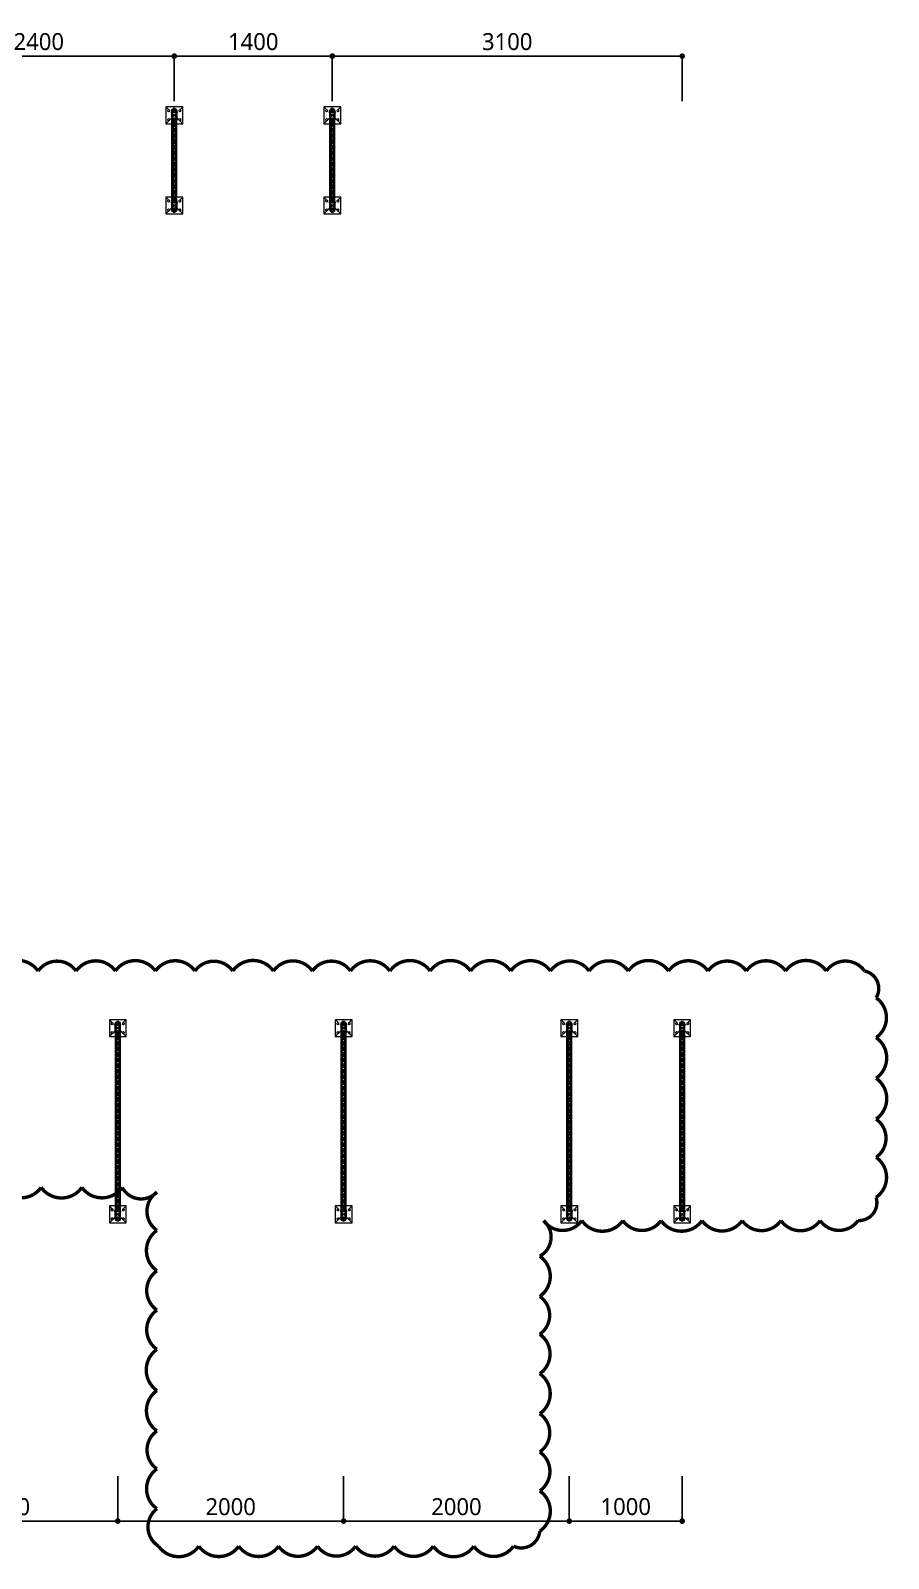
# Model space of a CAD drawing. Header units: millimetres. Extents: x 61566 to 504600, y -69328 to 118800.
# Drawn here: x 274927 to 282527, y 41540 to 55081 of the extents above; entities that cross this region are included whole.
import ezdxf

# ---------------------------------------------------------------- set-up
doc = ezdxf.new("R2010")
doc.units = ezdxf.units.MM
doc.header["$LTSCALE"] = 200
doc.linetypes.add('CENTER2', pattern=[1.125, 0.75, -0.125, 0.125, -0.125])
doc.linetypes.add('phl_thick', pattern=[0])
doc.layers.get('DEFPOINTS').update_dxf_attribs({"color": 137})
doc.layers.add('@@P3_P4 환상망 SUPPORT', color=4, linetype='Continuous')
doc.layers.add('DI', color=1, linetype='Continuous')
doc.styles.get("Standard").update_dxf_attribs({"font": 'malgun.ttf'})
doc.styles.add('맑은고딕', font='malgun.ttf')
doc.dimstyles.new('DIM30', dxfattribs={"dimscale": 30, "dimtxt": 3, "dimasz": 1, "dimexe": 0, "dimexo": 0, "dimgap": 1, "dimtad": 1, "dimdec": 0, "dimzin": 0, "dimdsep": 46, "dimtxsty": 'Standard', "dimblk1": 'DOT', "dimblk2": 'DOT', "dimsah": 1, "dimcen": 0, "dimdle": 2, "dimclrd": 1, "dimclre": 1, "dimclrt": 2, "dimadec": 0, "dimazin": 0, "dimtfac": 1, "dimtdec": 0, "dimtix": 1, "dimtmove": 2, "dimatfit": 3, "dimldrblk": 'DOT', "dimfxl": 1, "dimtolj": 1, "dimtzin": 0, "dimarcsym": 0})

# ---------------------------------------------------------------- blocks, each defined once
blk = doc.blocks.new('_DOT')
at = {"color": 0, "linetype": 'ByBlock'}
blk.add_line((-0.5, 0), (-1, 0), dxfattribs=at)
at = {"color": 0, "linetype": 'ByBlock', "const_width": 0.5}
blk.add_lwpolyline([(-0.25, 0, 1), (0.25, 0, 1)], format="xyb", close=True, dxfattribs=at)
blk = doc.blocks.new('*D3812')
at = {"layer": 'DEFPOINTS', "color": 0}
for p in [(273700, 42270), (275700, 42270), (273700, 41871)]:
    blk.add_point(p, dxfattribs=at)
at = {"layer": 'DI', "color": 1, "lineweight": -2}
for p, q in [((273700, 42270), (273700, 41871)), ((275700, 42270), (275700, 41871)), ((275650, 41871), (273750, 41871))]:
    blk.add_line(p, q, dxfattribs=at)
at = {"layer": 'DI', "color": 1, "linetype": 'ByBlock', "lineweight": -2, "xscale": 50, "yscale": 50, "zscale": 50, "rotation": 180}
blk.add_blockref('_DOT', (273700, 41871), dxfattribs=at)
at = {"layer": 'DI', "color": 1, "linetype": 'ByBlock', "lineweight": -2, "xscale": 50, "yscale": 50, "zscale": 50}
blk.add_blockref('_DOT', (275700, 41871), dxfattribs=at)
at = {"layer": 'DI', "color": 2, "insert": (274700, 41998), "char_height": 150, "attachment_point": 5, "style": '맑은고딕'}
blk.add_mtext('\\A1;2000', dxfattribs=at)
blk = doc.blocks.new('*D3813')
at = {"layer": 'DEFPOINTS', "color": 0}
for p in [(275700, 42270), (277700, 42270), (275700, 41871)]:
    blk.add_point(p, dxfattribs=at)
at = {"layer": 'DI', "color": 1, "lineweight": -2}
for p, q in [((275700, 42270), (275700, 41871)), ((277700, 42270), (277700, 41871)), ((277650, 41871), (275750, 41871))]:
    blk.add_line(p, q, dxfattribs=at)
at = {"layer": 'DI', "color": 1, "linetype": 'ByBlock', "lineweight": -2, "xscale": 50, "yscale": 50, "zscale": 50, "rotation": 180}
blk.add_blockref('_DOT', (275700, 41871), dxfattribs=at)
at = {"layer": 'DI', "color": 1, "linetype": 'ByBlock', "lineweight": -2, "xscale": 50, "yscale": 50, "zscale": 50}
blk.add_blockref('_DOT', (277700, 41871), dxfattribs=at)
at = {"layer": 'DI', "color": 2, "insert": (276700, 41998), "char_height": 150, "attachment_point": 5, "style": '맑은고딕'}
blk.add_mtext('\\A1;2000', dxfattribs=at)
blk = doc.blocks.new('*D3822')
at = {"layer": 'DEFPOINTS', "color": 0}
for p in [(277700, 42270), (279700, 42270), (277700, 41871)]:
    blk.add_point(p, dxfattribs=at)
at = {"layer": 'DI', "color": 1, "lineweight": -2}
for p, q in [((277700, 42270), (277700, 41871)), ((279700, 42270), (279700, 41871)), ((279650, 41871), (277750, 41871))]:
    blk.add_line(p, q, dxfattribs=at)
at = {"layer": 'DI', "color": 1, "linetype": 'ByBlock', "lineweight": -2, "xscale": 50, "yscale": 50, "zscale": 50, "rotation": 180}
blk.add_blockref('_DOT', (277700, 41871), dxfattribs=at)
at = {"layer": 'DI', "color": 1, "linetype": 'ByBlock', "lineweight": -2, "xscale": 50, "yscale": 50, "zscale": 50}
blk.add_blockref('_DOT', (279700, 41871), dxfattribs=at)
at = {"layer": 'DI', "color": 2, "insert": (278700, 41998), "char_height": 150, "attachment_point": 5, "style": '맑은고딕'}
blk.add_mtext('\\A1;2000', dxfattribs=at)
blk = doc.blocks.new('*D3823')
at = {"layer": 'DEFPOINTS', "color": 0}
for p in [(279700, 42270), (280700, 42270), (279700, 41871)]:
    blk.add_point(p, dxfattribs=at)
at = {"layer": 'DI', "color": 1, "lineweight": -2}
for p, q in [((279700, 42270), (279700, 41871)), ((280700, 42270), (280700, 41871)), ((280650, 41871), (279750, 41871))]:
    blk.add_line(p, q, dxfattribs=at)
at = {"layer": 'DI', "color": 1, "linetype": 'ByBlock', "lineweight": -2, "xscale": 50, "yscale": 50, "zscale": 50, "rotation": 180}
blk.add_blockref('_DOT', (279700, 41871), dxfattribs=at)
at = {"layer": 'DI', "color": 1, "linetype": 'ByBlock', "lineweight": -2, "xscale": 50, "yscale": 50, "zscale": 50}
blk.add_blockref('_DOT', (280700, 41871), dxfattribs=at)
at = {"layer": 'DI', "color": 2, "insert": (280200, 41999), "char_height": 150, "attachment_point": 5, "style": '맑은고딕'}
blk.add_mtext('\\A1;1000', dxfattribs=at)
blk = doc.blocks.new('*D3824')
at = {"layer": 'DEFPOINTS', "color": 0}
for p in [(273800, 54854), (273800, 54455), (276200, 54455)]:
    blk.add_point(p, dxfattribs=at)
at = {"layer": 'DI', "color": 1, "lineweight": -2}
for p, q in [((273800, 54455), (273800, 54854)), ((276150, 54854), (273850, 54854)), ((276200, 54455), (276200, 54854))]:
    blk.add_line(p, q, dxfattribs=at)
at = {"layer": 'DI', "color": 1, "linetype": 'ByBlock', "lineweight": -2, "xscale": 50, "yscale": 50, "zscale": 50, "rotation": 180}
blk.add_blockref('_DOT', (273800, 54854), dxfattribs=at)
at = {"layer": 'DI', "color": 1, "linetype": 'ByBlock', "lineweight": -2, "xscale": 50, "yscale": 50, "zscale": 50}
blk.add_blockref('_DOT', (276200, 54854), dxfattribs=at)
at = {"layer": 'DI', "color": 2, "insert": (275000, 54982), "char_height": 150, "attachment_point": 5, "style": '맑은고딕'}
blk.add_mtext('\\A1;2400', dxfattribs=at)
blk = doc.blocks.new('*D3825')
at = {"layer": 'DEFPOINTS', "color": 0}
for p in [(276200, 54854), (276200, 54455), (277600, 54455)]:
    blk.add_point(p, dxfattribs=at)
at = {"layer": 'DI', "color": 1, "lineweight": -2}
for p, q in [((276200, 54455), (276200, 54854)), ((277550, 54854), (276250, 54854)), ((277600, 54455), (277600, 54854))]:
    blk.add_line(p, q, dxfattribs=at)
at = {"layer": 'DI', "color": 1, "linetype": 'ByBlock', "lineweight": -2, "xscale": 50, "yscale": 50, "zscale": 50, "rotation": 180}
blk.add_blockref('_DOT', (276200, 54854), dxfattribs=at)
at = {"layer": 'DI', "color": 1, "linetype": 'ByBlock', "lineweight": -2, "xscale": 50, "yscale": 50, "zscale": 50}
blk.add_blockref('_DOT', (277600, 54854), dxfattribs=at)
at = {"layer": 'DI', "color": 2, "insert": (276900, 54982), "char_height": 150, "attachment_point": 5, "style": '맑은고딕'}
blk.add_mtext('\\A1;1400', dxfattribs=at)
blk = doc.blocks.new('*D3829')
at = {"layer": 'DEFPOINTS', "color": 0}
for p in [(277600, 54854), (277600, 54455), (280700, 54455)]:
    blk.add_point(p, dxfattribs=at)
at = {"layer": 'DI', "color": 1, "lineweight": -2}
for p, q in [((277600, 54455), (277600, 54854)), ((280650, 54854), (277650, 54854)), ((280700, 54455), (280700, 54854))]:
    blk.add_line(p, q, dxfattribs=at)
at = {"layer": 'DI', "color": 1, "linetype": 'ByBlock', "lineweight": -2, "xscale": 50, "yscale": 50, "zscale": 50, "rotation": 180}
blk.add_blockref('_DOT', (277600, 54854), dxfattribs=at)
at = {"layer": 'DI', "color": 1, "linetype": 'ByBlock', "lineweight": -2, "xscale": 50, "yscale": 50, "zscale": 50}
blk.add_blockref('_DOT', (280700, 54854), dxfattribs=at)
at = {"layer": 'DI', "color": 2, "insert": (279150, 54982), "char_height": 150, "attachment_point": 5, "style": '맑은고딕'}
blk.add_mtext('\\A1;3100', dxfattribs=at)
blk = doc.blocks.new('A$Cd080613a')
at = {"layer": '@@P3_P4 환상망 SUPPORT', "color": 2, "linetype": 'phl_thick'}
for p, q in [((-20, 4.434), (-18.540497, 4.434)), ((-20, 1.034), (-20, 4.434)), ((-20, 1.034), (-18.540497, 1.034)), ((-18.540497, 4.434), (-11.18034, 4.434)), ((-18.540497, 1.034), (-18.540497, 4.434)), ((-18.540497, 1.034), (-11.18034, 1.034)), ((-13.5, 0), (-13.5, 1.034)), ((-13.5, 0), (-8, 0)), ((-11.18034, 4.434), (-10.999621, 4.526016)), ((-11.18034, 1.034), (-11.18034, 4.434)), ((-11.18034, 1.034), (-8.008727, 1.034)), ((-10.999621, 4.526016), (-10.817799, 4.607405)), ((-10.817799, 4.607405), (-10.635521, 4.678167)), ((-10.635521, 4.678167), (-10.453605, 4.738253)), ((-10.5, -10.466), (-10.5, 0)), ((-10.453605, 4.738253), (-10.273729, 4.787376)), ((-10.309559, 6.434007), (10.309559, 6.434007)), ((-10.273729, 4.787376), (-10.096742, 4.825514)), ((-10.096742, 4.825514), (-9.923378, 4.852767)), ((-9.923378, 4.852767), (-9.754732, 4.869109)), ((-9.754732, 4.869109), (-9.592018, 4.874416)), ((-9.43597, 4.869011), (-9.592018, 4.874416)), ((-9.45, 12.285517), (-8.5, 12.834)), ((-9.45, 12.285517), (-9.425949, 12.285517)), ((-9.45, 6.434), (-9.45, 12.285517)), ((-9.286802, 4.852541), (-9.43597, 4.869011)), ((-9.425949, 12.285517), (-9.225178, 12.382765)), ((-9.425949, 6.434), (-9.425949, 12.285517)), ((-9.14507, 4.825103), (-9.286802, 4.852541)), ((-9.225178, 12.382765), (-9.028632, 12.46982)), ((-9.011345, 4.786714), (-9.14507, 4.825103)), ((-9.028632, 12.46982), (-8.835734, 12.547031)), ((-8.886751, 4.737605), (-9.011345, 4.786714)), ((-8.771402, 4.677806), (-8.886751, 4.737605)), ((-8.835734, 12.547031), (-8.645934, 12.614685)), ((-8.66519, 4.60729), (-8.771402, 4.677806)), ((-8.568009, 4.52603), (-8.66519, 4.60729)), ((-8.645934, 12.614685), (-8.458704, 12.673015)), ((-8.479752, 4.434), (-8.568009, 4.52603)), ((-8.5, 12.834), (8.5, 12.834)), ((-8.383024, 4.342905), (-8.479752, 4.434)), ((-8.479752, 4.434), (8.479752, 4.434)), ((-8.458704, 12.673015), (-8.273532, 12.722205)), ((-8.298335, 4.244727), (-8.383024, 4.342905)), ((-8.225616, 4.140826), (-8.298335, 4.244727)), ((-8.273532, 12.722205), (-8.089918, 12.762387)), ((-8.164452, 4.032743), (-8.225616, 4.140826)), ((-8.114311, 3.921798), (-8.164452, 4.032743)), ((-8.073442, 3.805669), (-8.114311, 3.921798)), ((-8.089918, 12.762387), (-7.907369, 12.793645)), ((-8.041426, 3.683749), (-8.073442, 3.805669)), ((-8.018427, 3.556566), (-8.041426, 3.683749)), ((-8.004602, 3.42465), (-8.018427, 3.556566)), ((-8.006255, 0.977988), (-8.008727, 1.034)), ((-8.004136, 0.924002), (-8.006255, 0.977988)), ((-8.000031, 3.288557), (-8.004602, 3.42465)), ((-8.002394, 0.872075), (-8.004136, 0.924002)), ((-8.001102, 0.822352), (-8.002394, 0.872075)), ((-8.000288, 0.774408), (-8.001102, 0.822352)), ((-8, 0.727727), (-8.000288, 0.774408)), ((-8, -0.157176), (-8, 3.288561)), ((-7.997347, 2.169936), (-8, 2.238707)), ((-7.989459, 2.102767), (-7.997347, 2.169936)), ((-7.976272, 2.037446), (-7.989459, 2.102767)), ((-7.957771, 1.974207), (-7.976272, 2.037446)), ((-7.934047, 1.913249), (-7.957771, 1.974207)), ((-7.905217, 1.854768), (-7.934047, 1.913249)), ((-7.907369, 12.793645), (-7.725397, 12.816016)), ((-7.871396, 1.798956), (-7.905217, 1.854768)), ((-7.832213, 1.745381), (-7.871396, 1.798956)), ((-7.78686, 1.693336), (-7.832213, 1.745381)), ((-7.735268, 1.643293), (-7.78686, 1.693336)), ((-7.677382, 1.595741), (-7.735268, 1.643293)), ((-7.725397, 12.816016), (-7.543511, 12.829488)), ((-7.613221, 1.551128), (-7.677382, 1.595741)), ((-7.54299, 1.509804), (-7.613221, 1.551128)), ((-7.543511, 12.829488), (-7.361216, 12.834)), ((-7.466933, 1.472099), (-7.54299, 1.509804)), ((-7.385253, 1.438355), (-7.466933, 1.472099)), ((-7.298238, 1.408783), (-7.385253, 1.438355)), ((-7.17892, 12.829488), (-7.361216, 12.834)), ((-7.206336, 1.383563), (-7.298238, 1.408783)), ((-7.110023, 1.362871), (-7.206336, 1.383563)), ((-6.997035, 12.816016), (-7.17892, 12.829488)), ((-7.009788, 1.34687), (-7.110023, 1.362871)), ((-6.90625, 1.335597), (-7.009788, 1.34687)), ((-6.815063, 12.793645), (-6.997035, 12.816016)), ((-6.800099, 1.329011), (-6.90625, 1.335597)), ((-6.632514, 12.762387), (-6.815063, 12.793645)), ((-6.691977, 1.327135), (-6.800099, 1.329011)), ((-6.691977, 1.327135), (-6.581325, 1.329907)), ((-6.4489, 12.722205), (-6.632514, 12.762387)), ((-6.581325, 1.329907), (-6.467915, 1.337363)), ((-6.467915, 1.337363), (-6.352408, 1.349526)), ((-6.263728, 12.673015), (-6.4489, 12.722205)), ((-6.352408, 1.349526), (-6.235472, 1.366419)), ((-6.076497, 12.614685), (-6.263728, 12.673015)), ((-6.235472, 1.366419), (-6.117777, 1.387979)), ((-6.117777, 1.387979), (-6, 1.414014)), ((-5.886698, 12.547031), (-6.076497, 12.614685)), ((-6, 1.414014), (-5.30323, 1.57262)), ((-6, -1.216), (-6, 1.414014)), ((-5.6938, 12.46982), (-5.886698, 12.547031)), ((-5.497254, 12.382765), (-5.6938, 12.46982)), ((-5.296482, 12.285517), (-5.497254, 12.382765)), ((-5.30323, 1.57262), (-4.617331, 1.711087)), ((-5.296482, 12.285517), (-4.129467, 12.285517)), ((-5.296482, 6.434), (-5.296482, 12.285517)), ((-4.617331, 1.711087), (-3.940787, 1.829986)), ((-4.129467, 12.285517), (-3.727924, 12.382765)), ((-4.129467, 6.434), (-4.129467, 12.285517)), ((-3.940787, 1.829986), (-3.272149, 1.929801)), ((-3.727924, 12.382765), (-3.334832, 12.46982)), ((-3.334832, 12.46982), (-2.949037, 12.547031)), ((-3.272149, 1.929801), (-2.610019, 2.010935)), ((-2.949037, 12.547031), (-2.569437, 12.614685)), ((-2.610019, 2.010935), (-1.953047, 2.07371)), ((-2.569437, 12.614685), (-2.194977, 12.673015)), ((-2.194977, 12.673015), (-1.824632, 12.722205)), ((-1.953047, 2.07371), (-1.299912, 2.118373)), ((-1.824632, 12.722205), (-1.457404, 12.762387)), ((-1.457404, 12.762387), (-1.092307, 12.793645)), ((-1.299912, 2.118373), (-0.649322, 2.145102)), ((-1.092307, 12.793645), (-0.728363, 12.816016)), ((-0.728363, 12.816016), (-0.364591, 12.829488)), ((-0.649322, 2.145102), (0, 2.154)), ((-0.364591, 12.829488), (0, 12.834)), ((0.364591, 12.829488), (0, 12.834)), ((0.649322, 2.145102), (0, 2.154)), ((0.728363, 12.816016), (0.364591, 12.829488)), ((1.299912, 2.118373), (0.649322, 2.145102)), ((1.092307, 12.793645), (0.728363, 12.816016)), ((1.457404, 12.762387), (1.092307, 12.793645)), ((1.953047, 2.07371), (1.299912, 2.118373)), ((1.824632, 12.722205), (1.457404, 12.762387)), ((2.194977, 12.673015), (1.824632, 12.722205)), ((2.610019, 2.010935), (1.953047, 2.07371)), ((2.569437, 12.614685), (2.194977, 12.673015)), ((2.949037, 12.547031), (2.569437, 12.614685)), ((3.272149, 1.929801), (2.610019, 2.010935)), ((3.334832, 12.46982), (2.949037, 12.547031)), ((3.940787, 1.829986), (3.272149, 1.929801)), ((3.727924, 12.382765), (3.334832, 12.46982)), ((4.129467, 12.285517), (3.727924, 12.382765)), ((4.617331, 1.711087), (3.940787, 1.829986)), ((4.129467, 12.285517), (5.296482, 12.285517)), ((4.129467, 6.434), (4.129467, 12.285517)), ((5.30323, 1.57262), (4.617331, 1.711087)), ((5.296482, 12.285517), (5.517089, 12.391922)), ((5.296482, 6.434), (5.296482, 12.285517)), ((6, 1.414014), (5.30323, 1.57262)), ((5.517089, 12.391922), (5.732653, 12.48604)), ((5.732653, 12.48604), (5.943938, 12.568319)), ((5.943938, 12.568319), (6.151669, 12.639125)), ((6.117777, 1.387979), (6, 1.414014)), ((6, -1.216), (6, 1.414014)), ((6.235472, 1.366419), (6.117777, 1.387979)), ((6.151669, 12.639125), (6.356539, 12.698744)), ((6.352408, 1.349526), (6.235472, 1.366419)), ((6.467915, 1.337363), (6.352408, 1.349526)), ((6.356539, 12.698744), (6.559224, 12.747389)), ((6.581325, 1.329907), (6.467915, 1.337363)), ((6.559224, 12.747389), (6.760381, 12.785202)), ((6.691977, 1.327135), (6.581325, 1.329907)), ((6.691977, 1.327135), (6.800099, 1.329011)), ((6.760381, 12.785202), (6.960663, 12.812253)), ((6.800099, 1.329011), (6.90625, 1.335597)), ((6.90625, 1.335597), (7.009788, 1.34687)), ((6.960663, 12.812253), (7.160721, 12.828542)), ((7.009788, 1.34687), (7.110023, 1.362871)), ((7.110023, 1.362871), (7.206336, 1.383563)), ((7.160721, 12.828542), (7.361216, 12.834)), ((7.206336, 1.383563), (7.298238, 1.408783)), ((7.298238, 1.408783), (7.385253, 1.438355)), ((7.583949, 12.827266), (7.361216, 12.834)), ((7.385253, 1.438355), (7.466933, 1.472099)), ((7.466933, 1.472099), (7.54299, 1.509804)), ((7.54299, 1.509804), (7.613221, 1.551128)), ((7.806234, 12.80717), (7.583949, 12.827266)), ((7.613221, 1.551128), (7.677382, 1.595741)), ((7.677382, 1.595741), (7.735268, 1.643293)), ((7.735268, 1.643293), (7.78686, 1.693336)), ((7.78686, 1.693336), (7.832213, 1.745381)), ((8.028974, 12.773795), (7.806234, 12.80717)), ((7.832213, 1.745381), (7.871395, 1.798957)), ((7.871395, 1.798957), (7.905217, 1.854768)), ((7.905217, 1.854768), (7.934047, 1.913249)), ((7.934047, 1.913249), (7.957771, 1.974207)), ((7.957771, 1.974207), (7.976272, 2.037446)), ((7.976272, 2.037446), (7.989459, 2.102767)), ((7.989459, 2.102767), (7.997347, 2.169936)), ((7.997347, 2.169936), (8, 2.238707)), ((8, 3.288561), (8.004602, 3.42465)), ((8, -0.157176), (8, 3.288561)), ((8, 0.727727), (8.000288, 0.774408)), ((8, 0), (13.5, 0)), ((8.000288, 0.774408), (8.001102, 0.822352)), ((8.001102, 0.822352), (8.002394, 0.872075)), ((8.002394, 0.872075), (8.004128, 0.923982)), ((8.004128, 0.923982), (8.006255, 0.977988)), ((8.004602, 3.42465), (8.018427, 3.556566)), ((8.006255, 0.977988), (8.008727, 1.034)), ((8.008727, 1.034), (20, 1.034)), ((8.018427, 3.556566), (8.041426, 3.683749)), ((8.253062, 12.727113), (8.028974, 12.773795)), ((8.041426, 3.683749), (8.073442, 3.805669)), ((8.073442, 3.805669), (8.114311, 3.921798)), ((8.114311, 3.921798), (8.164452, 4.032743)), ((8.164452, 4.032743), (8.225616, 4.140826)), ((8.225616, 4.140826), (8.298335, 4.244727)), ((8.479397, 12.666988), (8.253062, 12.727113)), ((8.298335, 4.244727), (8.383024, 4.342905)), ((8.383024, 4.342905), (8.4798, 4.433966)), ((8.70889, 12.593179), (8.479397, 12.666988)), ((8.479752, 4.434), (8.567993, 4.526015)), ((9.45, 12.285517), (8.5, 12.834)), ((8.567993, 4.526015), (8.665364, 4.607404)), ((8.665364, 4.607404), (8.772082, 4.678167)), ((8.942483, 12.505333), (8.70889, 12.593179)), ((8.772082, 4.678167), (8.888251, 4.738253)), ((8.888251, 4.738253), (9.013275, 4.787375)), ((9.181157, 12.402978), (8.942483, 12.505333)), ((9.013275, 4.787375), (9.146859, 4.825513)), ((9.146859, 4.825513), (9.288848, 4.852767)), ((9.425949, 12.285517), (9.181157, 12.402978)), ((9.288848, 4.852767), (9.438622, 4.869109)), ((9.425949, 12.285517), (9.45, 12.285517)), ((9.425949, 6.434), (9.425949, 12.285517)), ((9.438622, 4.869109), (9.595039, 4.874416)), ((9.45, 6.434), (9.45, 12.285517)), ((9.757758, 4.869011), (9.595039, 4.874416)), ((9.925931, 4.852541), (9.757758, 4.869011)), ((10.099052, 4.825103), (9.925931, 4.852541)), ((10.276366, 4.786714), (10.099052, 4.825103)), ((10.45592, 4.737606), (10.276366, 4.786714)), ((10.63676, 4.677807), (10.45592, 4.737606)), ((10.5, -10.466), (10.5, 0)), ((10.81822, 4.607291), (10.63676, 4.677807)), ((10.999636, 4.526031), (10.81822, 4.607291)), ((11.18034, 4.434), (10.999636, 4.526031)), ((11.18034, 4.434), (18.540497, 4.434)), ((11.18034, 1.034), (11.18034, 4.434)), ((13.5, 0), (13.5, 1.034)), ((18.540497, 4.434), (20, 4.434)), ((18.540497, 1.034), (18.540497, 4.434)), ((20, 1.034), (20, 4.434)), ((-17.5, -10.466), (-6.800735, -10.466)), ((-17.5, -18.466001), (-17.5, -10.466)), ((-17.5, -18.466001), (17.5, -18.466001)), ((-6.800735, -16.249999), (-6.800735, -10.466)), ((-6.800735, -16.249999), (6.800735, -16.249999)), ((-6, -1.216), (6, -1.216)), ((-5, -20.63), (-5, -18.466001)), ((-4.064, -21.565999), (-5, -20.63)), ((-5, -20.63), (5, -20.63)), ((-4.064, -21.565999), (4.064, -21.565999)), ((4.064, -21.565999), (5, -20.63)), ((5, -20.63), (5, -18.466001)), ((6.800735, -10.466), (17.5, -10.466)), ((6.800735, -16.249999), (6.800735, -10.466)), ((14.5, -18.466001), (14.5, -10.466)), ((17.5, -18.466001), (17.5, -10.466))]:
    blk.add_line(p, q, dxfattribs=at)
for centre, start, end in [((-10.309559, -0.066037), 90.0000006357, 136.1868593859), ((10.309559, -0.066037), 43.8131406141, 89.9999993643)]:
    blk.add_arc(centre, 6.500044, start, end, dxfattribs=at)
for centre, start_param, end_param in [((-6, -0.157176), 3.1415926536, 4.7123889763), ((6, -0.157176), 4.7123889844, 6.2831853072)]:
    blk.add_ellipse(centre, major_axis=(2, 0), ratio=0.529412, start_param=start_param, end_param=end_param, dxfattribs=at)
blk = doc.blocks.new('A$Cbd301f87')
at = {"layer": '@@P3_P4 환상망 SUPPORT', "color": 5, "linetype": 'Continuous', "lineweight": 0, "extrusion": (2.22045e-16, 1, -2.22045e-16)}
for p, q in [((-75, 129), (75, 129)), ((-75, -21), (-75, 129)), ((-56.5, 97.5), (-56.5, 90.5)), ((-56.5, 17.5), (-56.5, 10.5)), ((-43.5, 90.5), (-43.5, 97.5)), ((-43.5, 10.5), (-43.5, 17.5)), ((-25, 55), (-25, 92)), ((-21, 55), (-25, 55)), ((-25, 16), (-25, 53)), ((-25, 53), (-21, 53)), ((-21, 92), (-21, 55)), ((-21, 53), (-21, 16)), ((-17, 100), (17, 100)), ((17, 96), (-17, 96)), ((-17, 12), (17, 12)), ((17, 8), (-17, 8)), ((21, 55), (21, 92)), ((25, 55), (21, 55)), ((21, 16), (21, 53)), ((21, 53), (25, 53)), ((25, 92), (25, 55)), ((25, 53), (25, 16)), ((43.5, 97.5), (43.5, 90.5)), ((43.5, 17.5), (43.5, 10.5)), ((56.5, 90.5), (56.5, 97.5)), ((56.5, 10.5), (56.5, 17.5)), ((75, 129), (75, -21)), ((75, -21), (-75, -21))]:
    blk.add_line(p, q, dxfattribs=at)
at = {"layer": '@@P3_P4 환상망 SUPPORT', "color": 10, "linetype": 'CENTER2', "lineweight": 0, "extrusion": (2.22045e-16, 1, -2.22045e-16)}
for p, q in [((-75, 129), (75, -21)), ((75, 129), (-75, -21))]:
    blk.add_line(p, q, dxfattribs=at)
at = {"layer": '@@P3_P4 환상망 SUPPORT', "color": 5, "linetype": 'Continuous', "lineweight": 0, "extrusion": (-4.93038e-32, -2.22045e-16, -1)}
blk.add_circle((15, 18), 4, dxfattribs=at)
at = {"layer": '@@P3_P4 환상망 SUPPORT', "color": 5, "linetype": 'Continuous', "lineweight": 0}
blk.add_circle((15, 90), 4, dxfattribs=at)
for centre, radius, start, end in [((-50, 97.5), 6.5, 0, 180), ((-50, 90.5), 6.5, 180, 0), ((-50, 17.5), 6.5, 0, 180), ((-50, 10.5), 6.5, 180, 0), ((-17, 92), 4, 90, 180), ((-17, 16), 4, 180, 270), ((17, 92), 4, 0, 90), ((17, 16), 4, 270, 0), ((50, 97.5), 6.5, 0, 180), ((50, 90.5), 6.5, 180, 0), ((50, 17.5), 6.5, 0, 180), ((50, 10.5), 6.5, 180, 0)]:
    blk.add_arc(centre, radius, start, end, dxfattribs=at)
at = {"layer": '@@P3_P4 환상망 SUPPORT', "color": 5, "linetype": 'Continuous', "lineweight": 0, "extrusion": (-4.93038e-32, -2.22045e-16, -1)}
for centre, start, end in [((17, 92), 0, 90), ((17, 16), 270, 0), ((-17, 92), 90, 180), ((-17, 16), 180, 270)]:
    blk.add_arc(centre, 8, start, end, dxfattribs=at)
at = {"layer": '@@P3_P4 환상망 SUPPORT', "color": 2, "linetype": 'Continuous', "xscale": -1}
blk.add_blockref('A$Cd080613a', (0, 100), dxfattribs=at)
at = {"layer": '@@P3_P4 환상망 SUPPORT', "color": 2, "linetype": 'Continuous', "rotation": 180}
blk.add_blockref('A$Cd080613a', (0, 8), dxfattribs=at)
blk = doc.blocks.new('A$C5ad7675c')
at = {"layer": '@@P3_P4 환상망 SUPPORT', "linetype": 'phl_thick'}
for p, q in [((-20.5, 31.329156), (-20.5, 36.1)), ((-20.5, 4.099998), (-20.5, 29.670844)), ((-18, 4.099998), (-18, 36.1)), ((-16.4, 2.5), (16.4, 2.5)), ((-15.6, 41), (-15.1, 41)), ((-15.6, 38.5), (-15.1, 38.5)), ((-13.5, 33.5), (-13.5, 36.9)), ((-13.5, 33.5), (-11, 33.5)), ((-11, 33.5), (-11, 36.9)), ((11, 33.5), (11, 36.9)), ((11, 33.5), (13.5, 33.5)), ((13.5, 33.5), (13.5, 36.9)), ((15.1, 41), (15.6, 41)), ((15.1, 38.5), (15.6, 38.5)), ((18, 4.099998), (18, 36.1)), ((20.5, 31.329156), (20.5, 36.1)), ((20.5, 4.099998), (20.5, 29.670844)), ((-20.5, -29.670845), (-20.5, -4.099998)), ((-20.5, -36.099998), (-20.5, -31.329155)), ((-18, -36.099998), (-18, -4.099998)), ((-16.4, -2.5), (16.4, -2.5)), ((-15.6, -38.5), (-15.1, -38.5)), ((-15.6, -41), (-15.1, -41)), ((-13.5, -33.5), (-11, -33.5)), ((-13.5, -36.900002), (-13.5, -33.5)), ((-11, -36.900002), (-11, -33.5)), ((11, -33.5), (13.5, -33.5)), ((11, -36.900002), (11, -33.5)), ((13.5, -36.900002), (13.5, -33.5)), ((15.1, -38.5), (15.6, -38.5)), ((15.1, -41), (15.6, -41)), ((18, -36.099998), (18, -4.099998)), ((20.5, -29.670845), (20.5, -4.099998)), ((20.5, -36.099998), (20.5, -31.329155))]:
    blk.add_line(p, q, dxfattribs=at)
for centre, radius, start, end in [((-19.25, 31.329156), 1.250001, 180, 213.5573073642), ((-15.6, 36.1), 4.9, 89.9999999125, 180), ((-19.25, 29.670844), 1.25, 146.4426896568, 180), ((-16.4, 4.1), 4.1, 180, 270.0000051939), ((-16.4, -4.1), 4.1, 89.9999948061, 180), ((-20.5, 30.5), 0.25, 326.4426865497, 33.5573134503), ((-15.6, 36.1), 2.4, 90.0000095032, 180), ((-16.4, 4.1), 1.6, 180, 270.0000136712), ((-15.1, 36.9), 4.1, 0, 89.9999998633), ((-15.1, 36.9), 1.6, 0, 90.0000136712), ((15.1, 36.9), 4.1, 90.0000001372, 180), ((15.1, 36.9), 1.6, 89.9999863288, 180), ((15.6, 36.1), 4.9, 0, 90.0000000871), ((15.6, 36.1), 2.4, 0, 89.9999904968), ((16.4, 4.1), 1.6, 269.9999863288, 0), ((16.4, 4.1), 4.1, 269.9999948061, 0), ((16.4, -4.1), 4.1, 0, 90.0000051939), ((20.5, 30.5), 0.25, 146.4426865497, 213.5573134503), ((19.25, 31.329156), 1.25, 326.4426896568, 0), ((19.25, 29.670844), 1.250001, 0, 33.5573073642), ((-19.25, -29.670844), 1.250001, 180.0000580064, 213.5573802197), ((-19.25, -31.329156), 1.25, 146.4426168014, 180), ((-15.6, -36.1), 4.9, 180, 269.9999956273), ((-20.5, -30.5), 0.25, 326.443050827, 33.556949173), ((-16.4, -4.1), 1.6, 89.9999863288, 180), ((-15.6, -36.1), 2.4, 180, 269.9999904968), ((-15.1, -36.9), 1.6, 269.9999863288, 0), ((-15.1, -36.9), 4.1, 269.9999948061, 0), ((15.1, -36.9), 4.1, 180, 270.0000051939), ((15.1, -36.9), 1.6, 180, 270.0000136712), ((15.6, -36.1), 2.4, 270.0000095032, 0), ((15.6, -36.1), 4.9, 270.0000043727, 0), ((16.4, -4.1), 1.6, 0, 90.0000136712), ((20.5, -30.5), 0.25, 146.443050827, 213.556949173), ((19.25, -29.670844), 1.25, 326.4426168014, 0), ((19.25, -31.329156), 1.250001, 0.0000580064, 33.5573802197)]:
    blk.add_arc(centre, radius, start, end, dxfattribs=at)
blk = doc.blocks.new('*U3751')
at = {"layer": '@@P3_P4 환상망 SUPPORT', "linetype": 'phl_thick'}
for p, q in [((-20.5, 0), (-20.5, 1566)), ((-15.6, 0), (-15.6, 1566)), ((-15.1, 0), (-15.1, 1566)), ((-11, 0), (-11, 1566)), ((-7, 1517), (-7, 1533)), ((7, 1517), (7, 1533)), ((11, 0), (11, 1566)), ((15.1, 0), (15.1, 1566)), ((15.6, 0), (15.6, 1566)), ((20.5, 0), (20.5, 1566)), ((-7, 1467), (-7, 1483)), ((-7, 1417), (-7, 1433)), ((-7, 1367), (-7, 1383)), ((7, 1467), (7, 1483)), ((7, 1417), (7, 1433)), ((7, 1367), (7, 1383)), ((-7, 1317), (-7, 1333)), ((-7, 1267), (-7, 1283)), ((-7, 1217), (-7, 1233)), ((7, 1317), (7, 1333)), ((7, 1267), (7, 1283)), ((7, 1217), (7, 1233)), ((-7, 1167), (-7, 1183)), ((-7, 1117), (-7, 1133)), ((7, 1167), (7, 1183)), ((7, 1117), (7, 1133)), ((-7, 1067), (-7, 1083)), ((-7, 1017), (-7, 1033)), ((-7, 967), (-7, 983)), ((7, 1067), (7, 1083)), ((7, 1017), (7, 1033)), ((7, 967), (7, 983)), ((-7, 917), (-7, 933)), ((-7, 867), (-7, 883)), ((-7, 817), (-7, 833)), ((7, 917), (7, 933)), ((7, 867), (7, 883)), ((7, 817), (7, 833)), ((-7, 767), (-7, 783)), ((-7, 717), (-7, 733)), ((-7, 667), (-7, 683)), ((7, 767), (7, 783)), ((7, 717), (7, 733)), ((7, 667), (7, 683)), ((-7, 617), (-7, 633)), ((-7, 567), (-7, 583)), ((7, 617), (7, 633)), ((7, 567), (7, 583)), ((-7, 517), (-7, 533)), ((-7, 467), (-7, 483)), ((-7, 417), (-7, 433)), ((7, 517), (7, 533)), ((7, 467), (7, 483)), ((7, 417), (7, 433)), ((-7, 367), (-7, 383)), ((-7, 317), (-7, 333)), ((-7, 267), (-7, 283)), ((7, 367), (7, 383)), ((7, 317), (7, 333)), ((7, 267), (7, 283)), ((-7, 217), (-7, 233)), ((-7, 167), (-7, 183)), ((7, 217), (7, 233)), ((7, 167), (7, 183)), ((-7, 117), (-7, 133)), ((-7, 67), (-7, 83)), ((-7, 17), (-7, 33)), ((7, 117), (7, 133)), ((7, 67), (7, 83)), ((7, 17), (7, 33))]:
    blk.add_line(p, q, dxfattribs=at)
at = {"layer": '@@P3_P4 환상망 SUPPORT', "linetype": 'Continuous'}
for p, q in [((-20.5, 1566), (20.5, 1566)), ((-20.5, 0), (20.5, 0))]:
    blk.add_line(p, q, dxfattribs=at)
at = {"layer": '@@P3_P4 환상망 SUPPORT', "linetype": 'phl_thick'}
for centre, start, end in [((0, 1533.000037), 0.0003062585, 180.0003062585), ((0, 1516.999963), 180.0003062585, 0.0003062585), ((0, 1483.000037), 0.0003062585, 180.0003062585), ((0, 1466.999963), 180.0003062585, 0.0003062585), ((0, 1433.000037), 0.0003062585, 180.0003062585), ((0, 1416.999963), 180.0003062585, 0.0003062585), ((0, 1383.000037), 0.0003062585, 180.0003062585), ((0, 1366.999963), 180.0003062585, 0.0003062585), ((0, 1333.000037), 0.0003062585, 180.0003062585), ((0, 1316.999963), 180.0003062585, 0.0003062585), ((0, 1283.000037), 0.0003062585, 180.0003062585), ((0, 1266.999963), 180.0003062585, 0.0003062585), ((0, 1233.000037), 0.0003062585, 180.0003062585), ((0, 1216.999963), 180.0003062585, 0.0003062585), ((0, 1183.000037), 0.0003062585, 180.0003062585), ((0, 1166.999963), 180.0003062585, 0.0003062585), ((0, 1133.000037), 0.0003062585, 180.0003062585), ((0, 1116.999963), 180.0003062585, 0.0003062585), ((0, 1083.000037), 0.0003062585, 180.0003062585), ((0, 1066.999963), 180.0003062585, 0.0003062585), ((0, 1033.000037), 0.0003062585, 180.0003062585), ((0, 1016.999963), 180.0003062585, 0.0003062585), ((0, 983.000037), 0.0003062585, 180.0003062585), ((0, 966.999963), 180.0003062585, 0.0003062585), ((0, 933.000037), 0.0003062585, 180.0003062585), ((0, 916.999963), 180.0003062585, 0.0003062585), ((0, 883.000037), 0.0003062585, 180.0003062585), ((0, 866.999963), 180.0003062585, 0.0003062585), ((0, 833.000037), 0.0003062585, 180.0003062585), ((0, 816.999963), 180.0003062585, 0.0003062585), ((0, 783.000037), 0.0003062585, 180.0003062585), ((0, 766.999963), 180.0003062585, 0.0003062585), ((0, 733.000037), 0.0003062585, 180.0003062585), ((0, 716.999963), 180.0003062585, 0.0003062585), ((0, 683.000037), 0.0003062585, 180.0003062585), ((0, 666.999963), 180.0003062585, 0.0003062585), ((0, 633.000037), 0.0003062585, 180.0003062585), ((0, 616.999963), 180.0003062585, 0.0003062585), ((0, 583.000037), 0.0003062585, 180.0003062585), ((0, 566.999963), 180.0003062585, 0.0003062585), ((0, 533.000037), 0.0003062585, 180.0003062585), ((0, 516.999963), 180.0003062585, 0.0003062585), ((0, 483.000037), 0.0003062585, 180.0003062585), ((0, 466.999963), 180.0003062585, 0.0003062585), ((0, 433.000037), 0.0003062585, 180.0003062585), ((0, 416.999963), 180.0003062585, 0.0003062585), ((0, 383.000037), 0.0003062585, 180.0003062585), ((0, 366.999963), 180.0003062585, 0.0003062585), ((0, 333.000037), 0.0003062585, 180.0003062585), ((0, 316.999963), 180.0003062585, 0.0003062585), ((0, 283.000037), 0.0003062585, 180.0003062585), ((0, 266.999963), 180.0003062585, 0.0003062585), ((0, 233.000037), 0.0003062585, 180.0003062585), ((0, 216.999963), 180.0003062585, 0.0003062585), ((0, 183.000037), 0.0003062585, 180.0003062585), ((0, 166.999963), 180.0003062585, 0.0003062585), ((0, 133.000037), 0.0003062585, 180.0003062585), ((0, 116.999963), 180.0003062585, 0.0003062585), ((0, 83.000037), 0.0003062585, 180.0003062585), ((0, 66.999963), 180.0003062585, 0.0003062585), ((0, 33.000037), 0.0003062585, 180.0003062585), ((0, 16.999963), 180.0003062585, 0.0003062585)]:
    blk.add_arc(centre, 7, start, end, dxfattribs=at)
blk = doc.blocks.new('*U3754')
at = {"layer": '@@P3_P4 환상망 SUPPORT', "linetype": 'phl_thick'}
for p, q in [((-20.5, 0), (-20.5, 716)), ((-15.6, 0), (-15.6, 716)), ((-15.1, 0), (-15.1, 716)), ((-11, 0), (-11, 716)), ((-7, 667), (-7, 683)), ((7, 667), (7, 683)), ((11, 0), (11, 716)), ((15.1, 0), (15.1, 716)), ((15.6, 0), (15.6, 716)), ((20.5, 0), (20.5, 716)), ((-7, 617), (-7, 633)), ((-7, 567), (-7, 583)), ((7, 617), (7, 633)), ((7, 567), (7, 583)), ((-7, 517), (-7, 533)), ((-7, 467), (-7, 483)), ((-7, 417), (-7, 433)), ((7, 517), (7, 533)), ((7, 467), (7, 483)), ((7, 417), (7, 433)), ((-7, 367), (-7, 383)), ((-7, 317), (-7, 333)), ((-7, 267), (-7, 283)), ((7, 367), (7, 383)), ((7, 317), (7, 333)), ((7, 267), (7, 283)), ((-7, 217), (-7, 233)), ((-7, 167), (-7, 183)), ((7, 217), (7, 233)), ((7, 167), (7, 183)), ((-7, 117), (-7, 133)), ((-7, 67), (-7, 83)), ((-7, 17), (-7, 33)), ((7, 117), (7, 133)), ((7, 67), (7, 83)), ((7, 17), (7, 33))]:
    blk.add_line(p, q, dxfattribs=at)
at = {"layer": '@@P3_P4 환상망 SUPPORT', "linetype": 'Continuous'}
for p, q in [((-20.5, 716), (20.5, 716)), ((-20.5, 0), (20.5, 0))]:
    blk.add_line(p, q, dxfattribs=at)
at = {"layer": '@@P3_P4 환상망 SUPPORT', "linetype": 'phl_thick'}
for centre, start, end in [((0, 683.000037), 0.0003062585, 180.0003062585), ((0, 666.999963), 180.0003062585, 0.0003062585), ((0, 633.000037), 0.0003062585, 180.0003062585), ((0, 616.999963), 180.0003062585, 0.0003062585), ((0, 583.000037), 0.0003062585, 180.0003062585), ((0, 566.999963), 180.0003062585, 0.0003062585), ((0, 533.000037), 0.0003062585, 180.0003062585), ((0, 516.999963), 180.0003062585, 0.0003062585), ((0, 483.000037), 0.0003062585, 180.0003062585), ((0, 466.999963), 180.0003062585, 0.0003062585), ((0, 433.000037), 0.0003062585, 180.0003062585), ((0, 416.999963), 180.0003062585, 0.0003062585), ((0, 383.000037), 0.0003062585, 180.0003062585), ((0, 366.999963), 180.0003062585, 0.0003062585), ((0, 333.000037), 0.0003062585, 180.0003062585), ((0, 316.999963), 180.0003062585, 0.0003062585), ((0, 283.000037), 0.0003062585, 180.0003062585), ((0, 266.999963), 180.0003062585, 0.0003062585), ((0, 233.000037), 0.0003062585, 180.0003062585), ((0, 216.999963), 180.0003062585, 0.0003062585), ((0, 183.000037), 0.0003062585, 180.0003062585), ((0, 166.999963), 180.0003062585, 0.0003062585), ((0, 133.000037), 0.0003062585, 180.0003062585), ((0, 116.999963), 180.0003062585, 0.0003062585), ((0, 83.000037), 0.0003062585, 180.0003062585), ((0, 66.999963), 180.0003062585, 0.0003062585), ((0, 33.000037), 0.0003062585, 180.0003062585), ((0, 16.999963), 180.0003062585, 0.0003062585)]:
    blk.add_arc(centre, 7, start, end, dxfattribs=at)

msp = doc.modelspace()

# ---------------------------------------------------------------- linework, layer by layer
at = {"layer": 'DEFPOINTS', "color": 1, "const_width": 30}
msp.add_lwpolyline([(274664.9, 44828.6, 0.5206), (275020.9, 44828.6, 0.5206), (275381.6, 44828.6, 0.5206), (275738.8, 44828.6, 0.5206), (276046.7, 44787.4, 0.5206), (276046.7, 44447.3, 0.5206), (276046.7, 44089.6, 0.5206), (276046.7, 43740.9, 0.5206), (276046.7, 43392.6, 0.5206), (276046.7, 43028.1, 0.5206), (276046.7, 42670.4, 0.5206), (276046.7, 42333.5, 0.5206), (276046.7, 41980.6, 0.5206), (276060.9, 41648.8, 0.5206), (276418.3, 41648.8, 0.5206), (276771.6, 41648.8, 0.5206), (277123.7, 41648.8, 0.5206), (277468.9, 41648.8, 0.5206), (277807.2, 41648.8, 0.5206), (278147.9, 41648.8, 0.5206), (278495.1, 41648.8, 0.5206), (278854.8, 41648.8, 0.5206), (279205.1, 41648.8, 0.5206), (279438.6, 41781.1, 0.5206), (279438.6, 42139, 0.5206), (279438.6, 42483.7, 0.5206), (279438.6, 42822.5, 0.5206), (279438.6, 43177.4, 0.5206), (279438.6, 43526.9, 0.5206), (279438.6, 43862.3, 0.5206), (279438.6, 44218.5, 0.5206), (279472.3, 44534.7, 0.5206), (279810.5, 44534.7, 0.5206), (280174.9, 44534.7, 0.5206), (280512.9, 44534.7, 0.5206), (280875.9, 44534.7, 0.5206), (281231.9, 44534.7, 0.5206), (281575.2, 44534.7, 0.5206), (281922.5, 44534.7, 0.5206), (282258.1, 44534.7, 0.5206), (282418.1, 44739.7, 0.5206), (282418.1, 45095.4, 0.5206), (282418.1, 45433.8, 0.5206), (282418.1, 45795.8, 0.5206), (282418.1, 46156.1, 0.5206), (282418.1, 46508.5, 0.5206), (282315.9, 46745.9, 0.5206), (281976.8, 46745.9, 0.5206), (281616.7, 46745.9, 0.5206), (281267.8, 46745.9, 0.5206), (280929.3, 46745.9, 0.5206), (280579.5, 46745.9, 0.5206), (280222.2, 46745.9, 0.5206), (279875.5, 46745.9, 0.5206), (279533.1, 46745.9, 0.5206), (279181.1, 46745.9, 0.5206), (278825.4, 46745.9, 0.5206), (278467.3, 46745.9, 0.5206), (278110.3, 46745.9, 0.5206), (277761.4, 46745.9, 0.5206), (277424, 46745.9, 0.5206), (277078.7, 46745.9, 0.5206), (276718, 46745.9, 0.5206), (276383.5, 46745.9, 0.5206), (276033.2, 46745.9, 0.5206), (275678.2, 46745.9, 0.5206), (275330.9, 46745.9, 0.5206), (274994.1, 46745.9, 0.5206), (274629.6, 46745.9, 0.5206)], format="xyb", dxfattribs=at)

# ---------------------------------------------------------------- block references
at = {"layer": '@@P3_P4 환상망 SUPPORT', "linetype": 'Continuous', "xscale": -1, "rotation": 179.9999999999999}
for name, p in [('A$Cbd301f87', (276200.1, 54384.2)), ('A$C5ad7675c', (276200.1, 54330.2)), ('A$Cbd301f87', (277600.1, 54384.2)), ('A$C5ad7675c', (277600.1, 54330.2)), ('A$Cbd301f87', (276200.1, 53584.2)), ('A$C5ad7675c', (276200.1, 53530.2)), ('A$Cbd301f87', (277600.1, 53584.2)), ('A$C5ad7675c', (277600.1, 53530.2)), ('A$Cbd301f87', (275700, 46293.9)), ('A$Cbd301f87', (277700, 46293.9)), ('A$Cbd301f87', (279700, 46293.9)), ('A$Cbd301f87', (280700, 46293.9)), ('A$C5ad7675c', (275700, 46239.9)), ('A$C5ad7675c', (277700, 46239.9)), ('A$C5ad7675c', (279700, 46239.9)), ('A$C5ad7675c', (280700, 46239.9)), ('A$Cbd301f87', (275700, 44643.9)), ('A$C5ad7675c', (275700, 44589.9)), ('A$Cbd301f87', (277700, 44643.9)), ('A$C5ad7675c', (277700, 44589.9)), ('A$Cbd301f87', (279700, 44643.9)), ('A$C5ad7675c', (279700, 44589.9)), ('A$Cbd301f87', (280700, 44643.9)), ('A$C5ad7675c', (280700, 44589.9))]:
    msp.add_blockref(name, p, dxfattribs=at)
at = {"layer": '@@P3_P4 환상망 SUPPORT', "linetype": 'Continuous'}
for name, p in [('*U3754', (276200.1, 53572.2)), ('*U3754', (277600.1, 53572.2)), ('*U3751', (275700, 44631.9)), ('*U3751', (277700, 44631.9)), ('*U3751', (279700, 44631.9)), ('*U3751', (280700, 44631.9))]:
    msp.add_blockref(name, p, dxfattribs=at)

# ---------------------------------------------------------------- dimensions: what is measured, and where the dimension line sits
at = {"layer": 'DI'}
for base, p1, p2, picture, middle in [((273800, 54854.4), (276200, 54455.4), (273800, 54455.4), '*D3824', (275000, 54981.9)), ((276200, 54854.4), (277600, 54455.4), (276200, 54455.4), '*D3825', (276900, 54982.3)), ((277600, 54854.4), (280700, 54455.4), (277600, 54455.4), '*D3829', (279150, 54982.3)), ((273700, 41870.8), (275700, 42269.9), (273700, 42269.9), '*D3812', (274700, 41998.3)), ((275700, 41870.8), (277700, 42269.9), (275700, 42269.9), '*D3813', (276700, 41998.3)), ((277700, 41870.8), (279700, 42269.9), (277700, 42269.9), '*D3822', (278700, 41998.3)), ((279700, 41870.8), (280700, 42269.9), (279700, 42269.9), '*D3823', (280200, 41998.7))]:
    dim = msp.add_linear_dim(base=base, p1=p1, p2=p2, dimstyle='DIM30', override={"dimscale": 50, "dimtxsty": '맑은고딕', "dimldrblk": 'DOT'}, dxfattribs=at)
    dim.commit()
    dim.dimension.update_dxf_attribs({"geometry": picture, "text_midpoint": middle})

doc.saveas('drawing.dxf')
